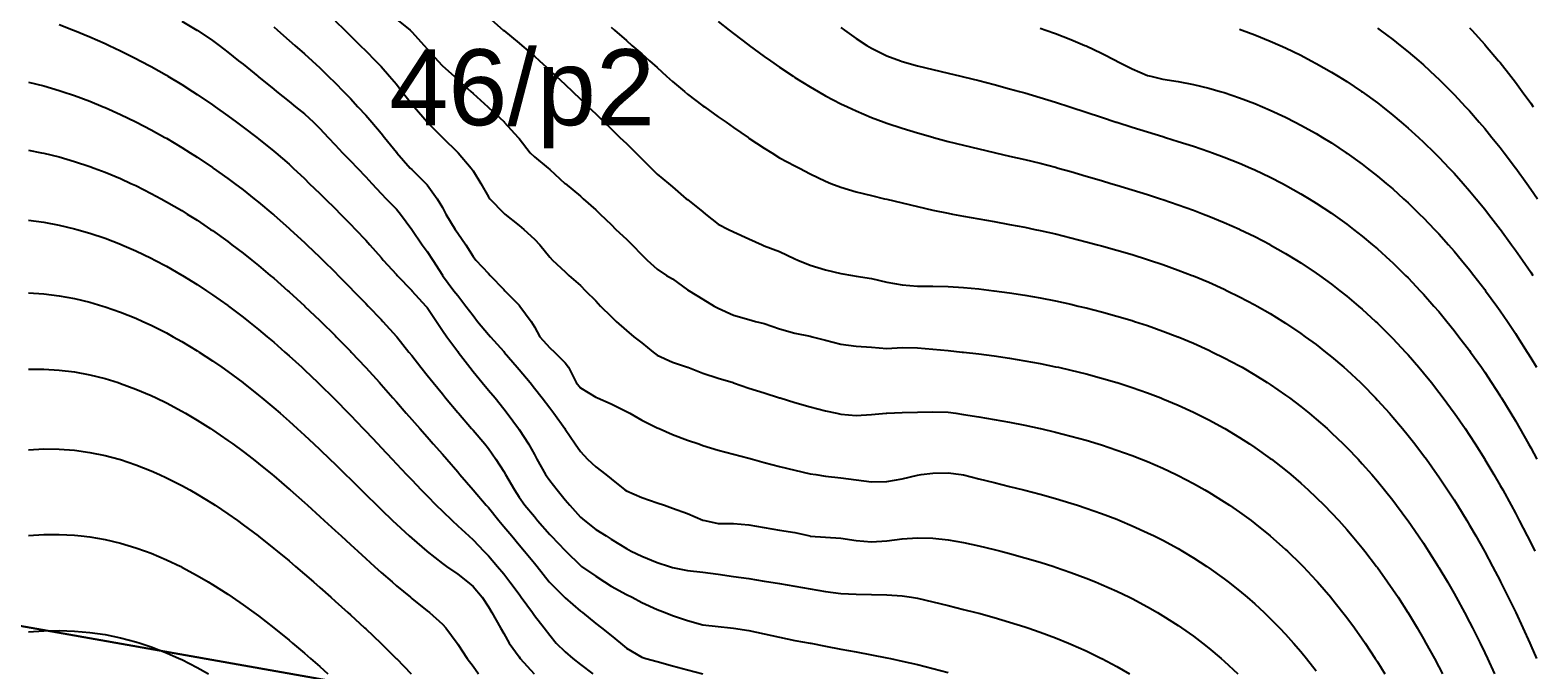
# Model space of a CAD drawing. Extents: x 771911 to 772814, y 1416488 to 1417835.
# Drawn here: x 772350.5 to 772448.4, y 1417347.5 to 1417389.2 of the extents above; entities that cross this region are included whole.
import ezdxf

# ---------------------------------------------------------------- set-up
doc = ezdxf.new("R2010")
doc.units = 0
doc.header["$MEASUREMENT"] = 0
for name, color, linetype in [('747', 1, 'CONTINUOUS'), ('747.5', 1, 'CONTINUOUS'), ('748', 1, 'CONTINUOUS'), ('748.5', 1, 'CONTINUOUS'), ('749', 1, 'CONTINUOUS'), ('749.5', 1, 'CONTINUOUS'), ('750', 1, 'CONTINUOUS'), ('750.5', 1, 'CONTINUOUS'), ('751', 1, 'CONTINUOUS'), ('751.5', 1, 'CONTINUOUS'), ('752', 1, 'CONTINUOUS'), ('752.5', 1, 'CONTINUOUS'), ('753', 1, 'CONTINUOUS'), ('753.5', 1, 'CONTINUOUS'), ('754', 1, 'CONTINUOUS'), ('754.5', 1, 'CONTINUOUS'), ('755', 1, 'CONTINUOUS'), ('755.5', 1, 'CONTINUOUS'), ('756', 1, 'CONTINUOUS'), ('756.5', 1, 'CONTINUOUS'), ('757', 1, 'CONTINUOUS'), ('Survey No. Boundary', 1, 'CONTINUOUS'), ('SyNo_Boundary', 1, 'CONTINUOUS')]:
    doc.layers.add(name, color=color, linetype=linetype)
doc.styles.get("Standard").update_dxf_attribs({"font": 'romans.shx'})

msp = doc.modelspace()

# ---------------------------------------------------------------- linework, layer by layer
at = {"layer": '747', "color": 0, "linetype": 'Continuous'}
msp.add_polyline3d([(772444.434, 1417389.367, 747), (772444.582, 1417389.206, 747), (772445.434, 1417388.271, 747), (772445.489, 1417388.206, 747), (772446.332, 1417387.206, 747), (772446.434, 1417387.085, 747), (772447.123, 1417386.206, 747), (772447.434, 1417385.806, 747), (772447.872, 1417385.206, 747), (772448.434, 1417384.433, 747), (772448.589, 1417384.206, 747)], dxfattribs=at)
at = {"layer": '747.5', "color": 0, "linetype": 'Continuous'}
msp.add_polyline3d([(772438.434, 1417389.332, 747.5), (772438.604, 1417389.206, 747.5), (772439.434, 1417388.594, 747.5), (772439.922, 1417388.206, 747.5), (772440.434, 1417387.798, 747.5), (772441.124, 1417387.206, 747.5), (772441.434, 1417386.939, 747.5), (772442.225, 1417386.206, 747.5), (772442.434, 1417386.012, 747.5), (772443.241, 1417385.206, 747.5), (772443.434, 1417385.012, 747.5), (772444.184, 1417384.206, 747.5), (772444.434, 1417383.936, 747.5), (772445.067, 1417383.206, 747.5), (772445.434, 1417382.781, 747.5), (772445.901, 1417382.206, 747.5), (772446.434, 1417381.545, 747.5), (772446.693, 1417381.206, 747.5), (772447.434, 1417380.229, 747.5), (772447.45, 1417380.206, 747.5), (772448.17, 1417379.206, 747.5), (772448.434, 1417378.837, 747.5), (772448.865, 1417378.206, 747.5)], dxfattribs=at)
at = {"layer": '748', "color": 0, "linetype": 'Continuous'}
msp.add_polyline3d([(772429.434, 1417389.268, 748), (772429.598, 1417389.206, 748), (772430.434, 1417388.898, 748), (772431.434, 1417388.492, 748), (772432.075, 1417388.206, 748), (772432.434, 1417388.048, 748), (772433.434, 1417387.566, 748), (772434.117, 1417387.206, 748), (772434.434, 1417387.04, 748), (772435.434, 1417386.469, 748), (772435.86, 1417386.206, 748), (772436.434, 1417385.851, 748), (772437.393, 1417385.206, 748), (772437.434, 1417385.179, 748), (772438.434, 1417384.454, 748), (772438.751, 1417384.206, 748), (772439.434, 1417383.669, 748), (772439.982, 1417383.206, 748), (772440.434, 1417382.821, 748), (772441.108, 1417382.206, 748), (772441.434, 1417381.906, 748), (772442.147, 1417381.206, 748), (772442.434, 1417380.922, 748), (772443.113, 1417380.206, 748), (772443.434, 1417379.864, 748), (772444.018, 1417379.206, 748), (772444.434, 1417378.732, 748), (772444.871, 1417378.206, 748), (772445.434, 1417377.521, 748), (772445.68, 1417377.206, 748), (772446.434, 1417376.231, 748), (772446.452, 1417376.206, 748), (772447.184, 1417375.206, 748), (772447.434, 1417374.86, 748), (772447.887, 1417374.206, 748), (772448.434, 1417373.406, 748), (772448.565, 1417373.206, 748)], dxfattribs=at)
at = {"layer": '748.5', "color": 0, "linetype": 'Continuous'}
msp.add_polyline3d([(772416.434, 1417389.335, 748.5), (772416.79, 1417389.206, 748.5), (772417.434, 1417388.98, 748.5), (772418.434, 1417388.596, 748.5), (772419.351, 1417388.206, 748.5), (772419.434, 1417388.173, 748.5), (772420.434, 1417387.715, 748.5), (772421.406, 1417387.206, 748.5), (772421.434, 1417387.193, 748.5), (772422.434, 1417386.673, 748.5), (772423.434, 1417386.256, 748.5), (772423.655, 1417386.206, 748.5), (772424.434, 1417386.014, 748.5), (772425.434, 1417385.85, 748.5), (772426.434, 1417385.661, 748.5), (772427.434, 1417385.42, 748.5), (772428.17, 1417385.206, 748.5), (772428.434, 1417385.129, 748.5), (772429.434, 1417384.795, 748.5), (772430.434, 1417384.415, 748.5), (772430.929, 1417384.206, 748.5), (772431.434, 1417383.992, 748.5), (772432.434, 1417383.526, 748.5), (772433.059, 1417383.206, 748.5), (772433.434, 1417383.014, 748.5), (772434.434, 1417382.454, 748.5), (772434.843, 1417382.206, 748.5), (772435.434, 1417381.845, 748.5), (772436.397, 1417381.206, 748.5), (772436.434, 1417381.182, 748.5), (772437.434, 1417380.464, 748.5), (772437.767, 1417380.206, 748.5), (772438.434, 1417379.686, 748.5), (772439.007, 1417379.206, 748.5), (772439.434, 1417378.845, 748.5), (772440.141, 1417378.206, 748.5), (772440.434, 1417377.938, 748.5), (772441.185, 1417377.206, 748.5), (772441.434, 1417376.961, 748.5), (772442.155, 1417376.206, 748.5), (772442.434, 1417375.911, 748.5), (772443.062, 1417375.206, 748.5), (772443.434, 1417374.784, 748.5), (772443.916, 1417374.206, 748.5), (772444.434, 1417373.576, 748.5), (772444.723, 1417373.206, 748.5), (772445.434, 1417372.283, 748.5), (772445.49, 1417372.206, 748.5), (772446.215, 1417371.206, 748.5), (772446.434, 1417370.899, 748.5), (772446.907, 1417370.206, 748.5), (772447.434, 1417369.418, 748.5), (772447.57, 1417369.206, 748.5), (772448.201, 1417368.206, 748.5), (772448.434, 1417367.83, 748.5), (772448.805, 1417367.206, 748.5)], dxfattribs=at)
at = {"layer": '749', "color": 0, "linetype": 'Continuous'}
msp.add_polyline3d([(772403.434, 1417389.385, 749), (772403.655, 1417389.206, 749), (772404.434, 1417388.652, 749), (772405.117, 1417388.206, 749), (772405.434, 1417388.021, 749), (772406.434, 1417387.526, 749), (772407.324, 1417387.206, 749), (772407.434, 1417387.165, 749), (772408.434, 1417386.875, 749), (772409.434, 1417386.633, 749), (772410.434, 1417386.4, 749), (772411.247, 1417386.206, 749), (772411.434, 1417386.161, 749), (772412.434, 1417385.914, 749), (772413.434, 1417385.656, 749), (772414.434, 1417385.387, 749), (772415.075, 1417385.206, 749), (772415.434, 1417385.107, 749), (772416.434, 1417384.816, 749), (772417.434, 1417384.509, 749), (772418.372, 1417384.206, 749), (772418.434, 1417384.187, 749), (772419.434, 1417383.857, 749), (772420.434, 1417383.522, 749), (772421.393, 1417383.206, 749), (772421.434, 1417383.193, 749), (772422.434, 1417382.872, 749), (772423.434, 1417382.562, 749), (772424.434, 1417382.259, 749), (772424.608, 1417382.206, 749), (772425.434, 1417381.951, 749), (772426.434, 1417381.63, 749), (772427.434, 1417381.29, 749), (772427.663, 1417381.206, 749), (772428.434, 1417380.922, 749), (772429.434, 1417380.523, 749), (772430.165, 1417380.206, 749), (772430.434, 1417380.089, 749), (772431.434, 1417379.615, 749), (772432.227, 1417379.206, 749), (772432.434, 1417379.099, 749), (772433.434, 1417378.537, 749), (772433.979, 1417378.206, 749), (772434.434, 1417377.927, 749), (772435.434, 1417377.265, 749), (772435.516, 1417377.206, 749), (772436.434, 1417376.546, 749), (772436.874, 1417376.206, 749), (772437.434, 1417375.768, 749), (772438.105, 1417375.206, 749), (772438.434, 1417374.927, 749), (772439.229, 1417374.206, 749), (772439.434, 1417374.018, 749), (772440.264, 1417373.206, 749), (772440.434, 1417373.038, 749), (772441.223, 1417372.206, 749), (772441.434, 1417371.981, 749), (772442.118, 1417371.206, 749), (772442.434, 1417370.843, 749), (772442.958, 1417370.206, 749), (772443.434, 1417369.618, 749), (772443.751, 1417369.206, 749), (772444.434, 1417368.301, 749), (772444.502, 1417368.206, 749), (772445.209, 1417367.206, 749), (772445.434, 1417366.882, 749), (772445.882, 1417366.206, 749), (772446.434, 1417365.356, 749), (772446.527, 1417365.206, 749), (772447.138, 1417364.206, 749), (772447.434, 1417363.712, 749), (772447.725, 1417363.206, 749), (772448.288, 1417362.206, 749), (772448.434, 1417361.944, 749), (772448.828, 1417361.206, 749)], dxfattribs=at)
at = {"layer": '749.5', "color": 0, "linetype": 'Continuous'}
msp.add_polyline3d([(772395.434, 1417389.766, 749.5), (772396.144, 1417389.206, 749.5), (772396.434, 1417388.981, 749.5), (772397.434, 1417388.222, 749.5), (772397.454, 1417388.206, 749.5), (772398.434, 1417387.49, 749.5), (772398.834, 1417387.206, 749.5), (772399.434, 1417386.79, 749.5), (772400.311, 1417386.206, 749.5), (772400.434, 1417386.127, 749.5), (772401.434, 1417385.505, 749.5), (772401.948, 1417385.206, 749.5), (772402.434, 1417384.931, 749.5), (772403.434, 1417384.408, 749.5), (772403.857, 1417384.206, 749.5), (772404.434, 1417383.936, 749.5), (772405.434, 1417383.515, 749.5), (772406.262, 1417383.206, 749.5), (772406.434, 1417383.142, 749.5), (772407.434, 1417382.803, 749.5), (772408.434, 1417382.497, 749.5), (772409.434, 1417382.217, 749.5), (772409.472, 1417382.206, 749.5), (772410.434, 1417381.951, 749.5), (772411.434, 1417381.7, 749.5), (772412.434, 1417381.458, 749.5), (772413.434, 1417381.224, 749.5), (772413.508, 1417381.206, 749.5), (772414.434, 1417380.992, 749.5), (772415.434, 1417380.761, 749.5), (772416.434, 1417380.524, 749.5), (772417.434, 1417380.258, 749.5), (772417.611, 1417380.206, 749.5), (772418.434, 1417379.973, 749.5), (772419.434, 1417379.681, 749.5), (772420.434, 1417379.388, 749.5), (772421.047, 1417379.206, 749.5), (772421.434, 1417379.092, 749.5), (772422.434, 1417378.789, 749.5), (772423.434, 1417378.479, 749.5), (772424.28, 1417378.206, 749.5), (772424.434, 1417378.157, 749.5), (772425.434, 1417377.817, 749.5), (772426.434, 1417377.458, 749.5), (772427.092, 1417377.206, 749.5), (772427.434, 1417377.074, 749.5), (772428.434, 1417376.661, 749.5), (772429.434, 1417376.215, 749.5), (772429.452, 1417376.206, 749.5), (772430.434, 1417375.733, 749.5), (772431.434, 1417375.21, 749.5), (772431.439, 1417375.206, 749.5), (772432.434, 1417374.642, 749.5), (772433.144, 1417374.206, 749.5), (772433.434, 1417374.027, 749.5), (772434.434, 1417373.359, 749.5), (772434.647, 1417373.206, 749.5), (772435.434, 1417372.635, 749.5), (772435.985, 1417372.206, 749.5), (772436.434, 1417371.852, 749.5), (772437.197, 1417371.206, 749.5), (772437.434, 1417371.004, 749.5), (772438.304, 1417370.206, 749.5), (772438.434, 1417370.086, 749.5), (772439.32, 1417369.206, 749.5), (772439.434, 1417369.092, 749.5), (772440.26, 1417368.206, 749.5), (772440.434, 1417368.016, 749.5), (772441.134, 1417367.206, 749.5), (772441.434, 1417366.852, 749.5), (772441.953, 1417366.206, 749.5), (772442.434, 1417365.596, 749.5), (772442.726, 1417365.206, 749.5), (772443.434, 1417364.24, 749.5), (772443.457, 1417364.206, 749.5), (772444.145, 1417363.206, 749.5), (772444.434, 1417362.777, 749.5), (772444.801, 1417362.206, 749.5), (772445.43, 1417361.206, 749.5), (772445.434, 1417361.201, 749.5), (772446.025, 1417360.206, 749.5), (772446.434, 1417359.505, 749.5), (772446.601, 1417359.206, 749.5), (772447.152, 1417358.206, 749.5), (772447.434, 1417357.686, 749.5), (772447.685, 1417357.206, 749.5), (772448.2, 1417356.206, 749.5), (772448.434, 1417355.746, 749.5), (772448.7, 1417355.206, 749.5)], dxfattribs=at)
at = {"layer": '750', "color": 0, "linetype": 'Continuous'}
msp.add_polyline3d([(772388.434, 1417389.409, 750), (772388.664, 1417389.206, 750), (772389.434, 1417388.526, 750), (772389.801, 1417388.206, 750), (772390.434, 1417387.654, 750), (772390.948, 1417387.206, 750), (772391.434, 1417386.766, 750), (772392.06, 1417386.206, 750), (772392.434, 1417385.857, 750), (772393.218, 1417385.206, 750), (772393.434, 1417385.037, 750), (772394.434, 1417384.271, 750), (772394.522, 1417384.206, 750), (772395.434, 1417383.554, 750), (772395.942, 1417383.206, 750), (772396.434, 1417382.865, 750), (772397.381, 1417382.206, 750), (772397.434, 1417382.169, 750), (772398.434, 1417381.507, 750), (772398.915, 1417381.206, 750), (772399.434, 1417380.866, 750), (772400.434, 1417380.35, 750), (772400.719, 1417380.206, 750), (772401.434, 1417379.831, 750), (772402.434, 1417379.343, 750), (772402.784, 1417379.206, 750), (772403.434, 1417378.953, 750), (772404.434, 1417378.658, 750), (772405.434, 1417378.409, 750), (772406.284, 1417378.206, 750), (772406.434, 1417378.171, 750), (772407.434, 1417377.934, 750), (772408.434, 1417377.702, 750), (772409.434, 1417377.471, 750), (772410.434, 1417377.259, 750), (772410.708, 1417377.206, 750), (772411.434, 1417377.068, 750), (772412.434, 1417376.89, 750), (772413.434, 1417376.713, 750), (772414.434, 1417376.529, 750), (772415.434, 1417376.341, 750), (772416.088, 1417376.206, 750), (772416.434, 1417376.136, 750), (772417.434, 1417375.906, 750), (772418.434, 1417375.658, 750), (772419.434, 1417375.401, 750), (772420.161, 1417375.206, 750), (772420.434, 1417375.134, 750), (772421.434, 1417374.854, 750), (772422.434, 1417374.559, 750), (772423.434, 1417374.246, 750), (772423.553, 1417374.206, 750), (772424.434, 1417373.912, 750), (772425.434, 1417373.554, 750), (772426.336, 1417373.206, 750), (772426.434, 1417373.169, 750), (772427.434, 1417372.753, 750), (772428.434, 1417372.303, 750), (772428.634, 1417372.206, 750), (772429.434, 1417371.815, 750), (772430.434, 1417371.288, 750), (772430.577, 1417371.206, 750), (772431.434, 1417370.714, 750), (772432.252, 1417370.206, 750), (772432.434, 1417370.092, 750), (772433.434, 1417369.418, 750), (772433.726, 1417369.206, 750), (772434.434, 1417368.687, 750), (772435.046, 1417368.206, 750), (772435.434, 1417367.898, 750), (772436.249, 1417367.206, 750), (772436.434, 1417367.047, 750), (772437.332, 1417366.206, 750), (772437.434, 1417366.108, 750), (772438.308, 1417365.206, 750), (772438.434, 1417365.074, 750), (772439.217, 1417364.206, 750), (772439.434, 1417363.962, 750), (772440.068, 1417363.206, 750), (772440.434, 1417362.761, 750), (772440.867, 1417362.206, 750), (772441.434, 1417361.464, 750), (772441.621, 1417361.206, 750), (772442.334, 1417360.206, 750), (772442.434, 1417360.064, 750), (772443.006, 1417359.206, 750), (772443.434, 1417358.55, 750), (772443.648, 1417358.206, 750), (772444.261, 1417357.206, 750), (772444.434, 1417356.918, 750), (772444.845, 1417356.206, 750), (772445.409, 1417355.206, 750), (772445.434, 1417355.162, 750), (772445.945, 1417354.206, 750), (772446.434, 1417353.273, 750), (772446.467, 1417353.206, 750), (772446.965, 1417352.206, 750), (772447.434, 1417351.243, 750), (772447.451, 1417351.206, 750), (772447.915, 1417350.206, 750), (772448.367, 1417349.206, 750), (772448.434, 1417349.056, 750), (772448.801, 1417348.206, 750)], dxfattribs=at)
at = {"layer": '750.5', "color": 0, "linetype": 'Continuous'}
msp.add_polyline3d([(772380.434, 1417390.045, 750.5), (772381.4, 1417389.206, 750.5), (772381.434, 1417389.18, 750.5), (772382.434, 1417388.353, 750.5), (772382.609, 1417388.206, 750.5), (772383.434, 1417387.502, 750.5), (772383.774, 1417387.206, 750.5), (772384.434, 1417386.606, 750.5), (772384.86, 1417386.206, 750.5), (772385.434, 1417385.667, 750.5), (772385.915, 1417385.206, 750.5), (772386.434, 1417384.697, 750.5), (772386.938, 1417384.206, 750.5), (772387.434, 1417383.739, 750.5), (772387.979, 1417383.206, 750.5), (772388.434, 1417382.776, 750.5), (772389.017, 1417382.206, 750.5), (772389.434, 1417381.802, 750.5), (772390.06, 1417381.206, 750.5), (772390.434, 1417380.819, 750.5), (772391.054, 1417380.206, 750.5), (772391.434, 1417379.811, 750.5), (772392.174, 1417379.206, 750.5), (772392.434, 1417378.982, 750.5), (772393.347, 1417378.206, 750.5), (772393.434, 1417378.148, 750.5), (772394.434, 1417377.355, 750.5), (772394.594, 1417377.206, 750.5), (772395.434, 1417376.555, 750.5), (772396.096, 1417376.206, 750.5), (772396.434, 1417376.042, 750.5), (772397.434, 1417375.597, 750.5), (772398.292, 1417375.206, 750.5), (772398.434, 1417375.143, 750.5), (772399.434, 1417374.753, 750.5), (772400.434, 1417374.295, 750.5), (772400.624, 1417374.206, 750.5), (772401.434, 1417373.863, 750.5), (772402.434, 1417373.571, 750.5), (772403.434, 1417373.334, 750.5), (772404.184, 1417373.206, 750.5), (772404.434, 1417373.163, 750.5), (772405.434, 1417372.995, 750.5), (772406.434, 1417372.762, 750.5), (772407.434, 1417372.598, 750.5), (772408.434, 1417372.497, 750.5), (772409.434, 1417372.498, 750.5), (772410.434, 1417372.487, 750.5), (772411.434, 1417372.419, 750.5), (772412.434, 1417372.322, 750.5), (772413.416, 1417372.206, 750.5), (772413.434, 1417372.204, 750.5), (772414.434, 1417372.066, 750.5), (772415.434, 1417371.908, 750.5), (772416.434, 1417371.73, 750.5), (772417.434, 1417371.534, 750.5), (772418.434, 1417371.318, 750.5), (772418.91, 1417371.206, 750.5), (772419.434, 1417371.084, 750.5), (772420.434, 1417370.829, 750.5), (772421.434, 1417370.553, 750.5), (772422.434, 1417370.253, 750.5), (772422.579, 1417370.206, 750.5), (772423.434, 1417369.929, 750.5), (772424.434, 1417369.576, 750.5), (772425.401, 1417369.206, 750.5), (772425.434, 1417369.194, 750.5), (772426.434, 1417368.778, 750.5), (772427.434, 1417368.326, 750.5), (772427.679, 1417368.206, 750.5), (772428.434, 1417367.834, 750.5), (772429.434, 1417367.3, 750.5), (772429.596, 1417367.206, 750.5), (772430.434, 1417366.717, 750.5), (772431.244, 1417366.206, 750.5), (772431.434, 1417366.085, 750.5), (772432.434, 1417365.397, 750.5), (772432.691, 1417365.206, 750.5), (772433.434, 1417364.648, 750.5), (772433.98, 1417364.206, 750.5), (772434.434, 1417363.832, 750.5), (772435.141, 1417363.206, 750.5), (772435.434, 1417362.942, 750.5), (772436.196, 1417362.206, 750.5), (772436.434, 1417361.972, 750.5), (772437.164, 1417361.206, 750.5), (772437.434, 1417360.918, 750.5), (772438.061, 1417360.206, 750.5), (772438.434, 1417359.774, 750.5), (772438.897, 1417359.206, 750.5), (772439.434, 1417358.534, 750.5), (772439.682, 1417358.206, 750.5), (772440.422, 1417357.206, 750.5), (772440.434, 1417357.19, 750.5), (772441.113, 1417356.206, 750.5), (772441.434, 1417355.731, 750.5), (772441.772, 1417355.206, 750.5), (772442.401, 1417354.206, 750.5), (772442.434, 1417354.153, 750.5), (772442.993, 1417353.206, 750.5), (772443.434, 1417352.44, 750.5), (772443.563, 1417352.206, 750.5), (772444.105, 1417351.206, 750.5), (772444.434, 1417350.585, 750.5), (772444.627, 1417350.206, 750.5), (772445.125, 1417349.206, 750.5), (772445.434, 1417348.571, 750.5), (772445.605, 1417348.206, 750.5), (772446.064, 1417347.206, 750.5)], dxfattribs=at)
at = {"layer": '751', "color": 0, "linetype": 'Continuous'}
msp.add_polyline3d([(772374.434, 1417389.914, 751), (772375.324, 1417389.206, 751), (772375.434, 1417389.098, 751), (772376.246, 1417388.206, 751), (772376.434, 1417387.983, 751), (772377.141, 1417387.206, 751), (772377.434, 1417386.884, 751), (772378.199, 1417386.206, 751), (772378.434, 1417385.971, 751), (772379.287, 1417385.206, 751), (772379.434, 1417385.081, 751), (772380.388, 1417384.206, 751), (772380.434, 1417384.166, 751), (772381.434, 1417383.242, 751), (772381.472, 1417383.206, 751), (772382.383, 1417382.206, 751), (772382.434, 1417382.137, 751), (772383.162, 1417381.206, 751), (772383.434, 1417380.934, 751), (772384.328, 1417380.206, 751), (772384.434, 1417380.109, 751), (772385.428, 1417379.206, 751), (772385.434, 1417379.201, 751), (772386.434, 1417378.376, 751), (772386.625, 1417378.206, 751), (772387.434, 1417377.49, 751), (772387.725, 1417377.206, 751), (772388.434, 1417376.53, 751), (772388.754, 1417376.206, 751), (772389.434, 1417375.558, 751), (772389.805, 1417375.206, 751), (772390.434, 1417374.541, 751), (772390.789, 1417374.206, 751), (772391.434, 1417373.617, 751), (772392.063, 1417373.206, 751), (772392.434, 1417372.983, 751), (772393.434, 1417372.263, 751), (772393.525, 1417372.206, 751), (772394.434, 1417371.651, 751), (772395.157, 1417371.206, 751), (772395.434, 1417371.064, 751), (772396.434, 1417370.599, 751), (772397.434, 1417370.318, 751), (772397.868, 1417370.206, 751), (772398.434, 1417370.056, 751), (772399.434, 1417369.708, 751), (772400.434, 1417369.44, 751), (772401.434, 1417369.235, 751), (772401.545, 1417369.206, 751), (772402.434, 1417368.971, 751), (772403.434, 1417368.712, 751), (772404.434, 1417368.594, 751), (772405.434, 1417368.518, 751), (772406.434, 1417368.434, 751), (772407.434, 1417368.489, 751), (772408.434, 1417368.47, 751), (772409.434, 1417368.39, 751), (772410.434, 1417368.3, 751), (772411.349, 1417368.206, 751), (772411.434, 1417368.198, 751), (772412.434, 1417368.083, 751), (772413.434, 1417367.951, 751), (772414.434, 1417367.803, 751), (772415.434, 1417367.637, 751), (772416.434, 1417367.452, 751), (772417.434, 1417367.248, 751), (772417.62, 1417367.206, 751), (772418.434, 1417367.024, 751), (772419.434, 1417366.779, 751), (772420.434, 1417366.509, 751), (772421.434, 1417366.214, 751), (772421.459, 1417366.206, 751), (772422.434, 1417365.892, 751), (772423.434, 1417365.539, 751), (772424.301, 1417365.206, 751), (772424.434, 1417365.155, 751), (772425.434, 1417364.734, 751), (772426.434, 1417364.275, 751), (772426.573, 1417364.206, 751), (772427.434, 1417363.774, 751), (772428.434, 1417363.228, 751), (772428.47, 1417363.206, 751), (772429.434, 1417362.63, 751), (772430.088, 1417362.206, 751), (772430.434, 1417361.979, 751), (772431.434, 1417361.268, 751), (772431.515, 1417361.206, 751), (772432.434, 1417360.492, 751), (772432.776, 1417360.206, 751), (772433.434, 1417359.646, 751), (772433.916, 1417359.206, 751), (772434.434, 1417358.723, 751), (772434.954, 1417358.206, 751), (772435.434, 1417357.718, 751), (772435.907, 1417357.206, 751), (772436.434, 1417356.624, 751), (772436.79, 1417356.206, 751), (772437.434, 1417355.432, 751), (772437.612, 1417355.206, 751), (772438.38, 1417354.206, 751), (772438.434, 1417354.135, 751), (772439.096, 1417353.206, 751), (772439.434, 1417352.72, 751), (772439.774, 1417352.206, 751), (772440.418, 1417351.206, 751), (772440.434, 1417351.182, 751), (772441.021, 1417350.206, 751), (772441.434, 1417349.5, 751), (772441.598, 1417349.206, 751), (772442.145, 1417348.206, 751), (772442.434, 1417347.664, 751), (772442.668, 1417347.206, 751)], dxfattribs=at)
at = {"layer": '751.5', "color": 0, "linetype": 'Continuous'}
msp.add_polyline3d([(772370.434, 1417389.808, 751.5), (772371.062, 1417389.206, 751.5), (772371.434, 1417388.842, 751.5), (772372.078, 1417388.206, 751.5), (772372.434, 1417387.849, 751.5), (772373.079, 1417387.206, 751.5), (772373.434, 1417386.838, 751.5), (772373.994, 1417386.206, 751.5), (772374.434, 1417385.674, 751.5), (772374.797, 1417385.206, 751.5), (772375.434, 1417384.407, 751.5), (772375.589, 1417384.206, 751.5), (772376.434, 1417383.22, 751.5), (772376.447, 1417383.206, 751.5), (772377.434, 1417382.209, 751.5), (772377.436, 1417382.206, 751.5), (772378.434, 1417381.227, 751.5), (772378.454, 1417381.206, 751.5), (772379.314, 1417380.206, 751.5), (772379.434, 1417380.021, 751.5), (772379.945, 1417379.206, 751.5), (772380.434, 1417378.337, 751.5), (772380.526, 1417378.206, 751.5), (772381.434, 1417377.269, 751.5), (772381.506, 1417377.206, 751.5), (772382.434, 1417376.467, 751.5), (772382.749, 1417376.206, 751.5), (772383.434, 1417375.558, 751.5), (772383.794, 1417375.206, 751.5), (772384.434, 1417374.404, 751.5), (772384.615, 1417374.206, 751.5), (772385.434, 1417373.429, 751.5), (772385.683, 1417373.206, 751.5), (772386.434, 1417372.543, 751.5), (772386.773, 1417372.206, 751.5), (772387.434, 1417371.534, 751.5), (772387.75, 1417371.206, 751.5), (772388.434, 1417370.526, 751.5), (772388.78, 1417370.206, 751.5), (772389.434, 1417369.616, 751.5), (772389.933, 1417369.206, 751.5), (772390.434, 1417368.8, 751.5), (772391.179, 1417368.206, 751.5), (772391.434, 1417367.994, 751.5), (772392.434, 1417367.546, 751.5), (772393.434, 1417367.213, 751.5), (772393.452, 1417367.206, 751.5), (772394.434, 1417366.815, 751.5), (772395.434, 1417366.504, 751.5), (772396.405, 1417366.206, 751.5), (772396.434, 1417366.198, 751.5), (772397.434, 1417365.852, 751.5), (772398.434, 1417365.533, 751.5), (772399.434, 1417365.214, 751.5), (772399.458, 1417365.206, 751.5), (772400.434, 1417364.918, 751.5), (772401.434, 1417364.622, 751.5), (772402.434, 1417364.358, 751.5), (772403.162, 1417364.206, 751.5), (772403.434, 1417364.154, 751.5), (772404.434, 1417364.059, 751.5), (772405.434, 1417364.123, 751.5), (772406.394, 1417364.206, 751.5), (772406.434, 1417364.21, 751.5), (772407.434, 1417364.253, 751.5), (772408.434, 1417364.277, 751.5), (772409.434, 1417364.292, 751.5), (772410.434, 1417364.271, 751.5), (772410.934, 1417364.206, 751.5), (772411.434, 1417364.138, 751.5), (772412.434, 1417363.974, 751.5), (772413.434, 1417363.806, 751.5), (772414.434, 1417363.624, 751.5), (772415.434, 1417363.427, 751.5), (772416.434, 1417363.212, 751.5), (772416.456, 1417363.206, 751.5), (772417.434, 1417362.977, 751.5), (772418.434, 1417362.722, 751.5), (772419.434, 1417362.444, 751.5), (772420.219, 1417362.206, 751.5), (772420.434, 1417362.141, 751.5), (772421.434, 1417361.809, 751.5), (772422.434, 1417361.447, 751.5), (772423.045, 1417361.206, 751.5), (772423.434, 1417361.051, 751.5), (772424.434, 1417360.618, 751.5), (772425.305, 1417360.206, 751.5), (772425.434, 1417360.145, 751.5), (772426.434, 1417359.626, 751.5), (772427.177, 1417359.206, 751.5), (772427.434, 1417359.059, 751.5), (772428.434, 1417358.439, 751.5), (772428.781, 1417358.206, 751.5), (772429.434, 1417357.761, 751.5), (772430.187, 1417357.206, 751.5), (772430.434, 1417357.021, 751.5), (772431.434, 1417356.212, 751.5), (772431.439, 1417356.206, 751.5), (772432.434, 1417355.326, 751.5), (772432.56, 1417355.206, 751.5), (772433.434, 1417354.359, 751.5), (772433.581, 1417354.206, 751.5), (772434.434, 1417353.301, 751.5), (772434.518, 1417353.206, 751.5), (772435.383, 1417352.206, 751.5), (772435.434, 1417352.146, 751.5), (772436.182, 1417351.206, 751.5), (772436.434, 1417350.881, 751.5), (772436.929, 1417350.206, 751.5), (772437.434, 1417349.497, 751.5), (772437.631, 1417349.206, 751.5), (772438.289, 1417348.206, 751.5), (772438.434, 1417347.981, 751.5), (772438.907, 1417347.206, 751.5)], dxfattribs=at)
at = {"layer": '752', "color": 0, "linetype": 'Continuous'}
msp.add_polyline3d([(772366.434, 1417389.433, 752), (772366.684, 1417389.206, 752), (772367.434, 1417388.538, 752), (772367.811, 1417388.206, 752), (772368.434, 1417387.659, 752), (772368.931, 1417387.206, 752), (772369.434, 1417386.749, 752), (772369.989, 1417386.206, 752), (772370.434, 1417385.771, 752), (772370.984, 1417385.206, 752), (772371.434, 1417384.74, 752), (772371.927, 1417384.206, 752), (772372.434, 1417383.653, 752), (772372.823, 1417383.206, 752), (772373.434, 1417382.495, 752), (772373.668, 1417382.206, 752), (772374.434, 1417381.235, 752), (772374.456, 1417381.206, 752), (772375.34, 1417380.206, 752), (772375.434, 1417380.107, 752), (772376.344, 1417379.206, 752), (772376.434, 1417379.103, 752), (772377.084, 1417378.206, 752), (772377.434, 1417377.63, 752), (772377.663, 1417377.206, 752), (772378.272, 1417376.206, 752), (772378.434, 1417375.958, 752), (772378.961, 1417375.206, 752), (772379.434, 1417374.442, 752), (772379.625, 1417374.206, 752), (772380.434, 1417373.318, 752), (772380.556, 1417373.206, 752), (772381.434, 1417372.28, 752), (772381.503, 1417372.206, 752), (772382.434, 1417371.255, 752), (772382.48, 1417371.206, 752), (772383.229, 1417370.206, 752), (772383.434, 1417369.843, 752), (772383.793, 1417369.206, 752), (772384.434, 1417368.476, 752), (772384.753, 1417368.206, 752), (772385.434, 1417367.505, 752), (772385.653, 1417367.206, 752), (772386.155, 1417366.206, 752), (772386.434, 1417365.874, 752), (772387.434, 1417365.253, 752), (772387.559, 1417365.206, 752), (772388.434, 1417364.828, 752), (772389.434, 1417364.329, 752), (772389.661, 1417364.206, 752), (772390.434, 1417363.754, 752), (772391.434, 1417363.269, 752), (772391.575, 1417363.206, 752), (772392.434, 1417362.828, 752), (772393.434, 1417362.448, 752), (772394.16, 1417362.206, 752), (772394.434, 1417362.116, 752), (772395.434, 1417361.811, 752), (772396.434, 1417361.543, 752), (772397.434, 1417361.272, 752), (772397.671, 1417361.206, 752), (772398.434, 1417360.999, 752), (772399.434, 1417360.743, 752), (772400.434, 1417360.5, 752), (772401.434, 1417360.266, 752), (772401.804, 1417360.206, 752), (772402.434, 1417360.104, 752), (772403.434, 1417360, 752), (772404.434, 1417359.859, 752), (772405.434, 1417359.728, 752), (772406.434, 1417359.753, 752), (772407.434, 1417359.936, 752), (772408.434, 1417360.173, 752), (772408.675, 1417360.206, 752), (772409.434, 1417360.3, 752), (772410.434, 1417360.315, 752), (772411.278, 1417360.206, 752), (772411.434, 1417360.185, 752), (772412.434, 1417359.941, 752), (772413.434, 1417359.687, 752), (772414.434, 1417359.438, 752), (772415.351, 1417359.206, 752), (772415.434, 1417359.185, 752), (772416.434, 1417358.921, 752), (772417.434, 1417358.641, 752), (772418.434, 1417358.343, 752), (772418.859, 1417358.206, 752), (772419.434, 1417358.02, 752), (772420.434, 1417357.669, 752), (772421.434, 1417357.289, 752), (772421.634, 1417357.206, 752), (772422.434, 1417356.872, 752), (772423.434, 1417356.418, 752), (772423.862, 1417356.206, 752), (772424.434, 1417355.919, 752), (772425.434, 1417355.375, 752), (772425.72, 1417355.206, 752), (772426.434, 1417354.778, 752), (772427.312, 1417354.206, 752), (772427.434, 1417354.126, 752), (772428.434, 1417353.41, 752), (772428.698, 1417353.206, 752), (772429.434, 1417352.625, 752), (772429.927, 1417352.206, 752), (772430.434, 1417351.766, 752), (772431.034, 1417351.206, 752), (772431.434, 1417350.824, 752), (772432.039, 1417350.206, 752), (772432.434, 1417349.791, 752), (772432.957, 1417349.206, 752), (772433.434, 1417348.657, 752), (772433.803, 1417348.206, 752), (772434.434, 1417347.411, 752)], dxfattribs=at)
at = {"layer": '752.5', "color": 0, "linetype": 'Continuous'}
msp.add_polyline3d([(772360.434, 1417389.798, 752.5), (772361.423, 1417389.206, 752.5), (772361.434, 1417389.2, 752.5), (772362.434, 1417388.535, 752.5), (772362.862, 1417388.206, 752.5), (772363.434, 1417387.779, 752.5), (772364.142, 1417387.206, 752.5), (772364.434, 1417386.979, 752.5), (772365.386, 1417386.206, 752.5), (772365.434, 1417386.169, 752.5), (772366.434, 1417385.358, 752.5), (772366.615, 1417385.206, 752.5), (772367.434, 1417384.549, 752.5), (772367.846, 1417384.206, 752.5), (772368.434, 1417383.744, 752.5), (772369.027, 1417383.206, 752.5), (772369.434, 1417382.799, 752.5), (772369.99, 1417382.206, 752.5), (772370.434, 1417381.723, 752.5), (772370.919, 1417381.206, 752.5), (772371.434, 1417380.679, 752.5), (772371.887, 1417380.206, 752.5), (772372.434, 1417379.641, 752.5), (772372.822, 1417379.206, 752.5), (772373.434, 1417378.55, 752.5), (772373.757, 1417378.206, 752.5), (772374.434, 1417377.519, 752.5), (772374.706, 1417377.206, 752.5), (772375.434, 1417376.207, 752.5), (772375.434, 1417376.206, 752.5), (772376.117, 1417375.206, 752.5), (772376.434, 1417374.772, 752.5), (772376.811, 1417374.206, 752.5), (772377.434, 1417373.222, 752.5), (772377.443, 1417373.206, 752.5), (772378.185, 1417372.206, 752.5), (772378.434, 1417371.897, 752.5), (772378.97, 1417371.206, 752.5), (772379.434, 1417370.583, 752.5), (772379.725, 1417370.206, 752.5), (772380.434, 1417369.347, 752.5), (772380.569, 1417369.206, 752.5), (772381.434, 1417368.231, 752.5), (772381.454, 1417368.206, 752.5), (772382.303, 1417367.206, 752.5), (772382.434, 1417367.054, 752.5), (772383.153, 1417366.206, 752.5), (772383.434, 1417365.853, 752.5), (772383.948, 1417365.206, 752.5), (772384.434, 1417364.557, 752.5), (772384.71, 1417364.206, 752.5), (772385.415, 1417363.206, 752.5), (772385.434, 1417363.177, 752.5), (772386.1, 1417362.206, 752.5), (772386.434, 1417361.722, 752.5), (772386.906, 1417361.206, 752.5), (772387.434, 1417360.712, 752.5), (772388.099, 1417360.206, 752.5), (772388.434, 1417359.932, 752.5), (772389.346, 1417359.206, 752.5), (772389.434, 1417359.147, 752.5), (772390.434, 1417358.722, 752.5), (772391.434, 1417358.364, 752.5), (772391.92, 1417358.206, 752.5), (772392.434, 1417358.023, 752.5), (772393.434, 1417357.662, 752.5), (772394.434, 1417357.237, 752.5), (772394.544, 1417357.206, 752.5), (772395.434, 1417357.018, 752.5), (772396.434, 1417357.009, 752.5), (772397.434, 1417356.919, 752.5), (772398.434, 1417356.757, 752.5), (772399.434, 1417356.577, 752.5), (772400.434, 1417356.422, 752.5), (772401.398, 1417356.206, 752.5), (772401.434, 1417356.2, 752.5), (772402.434, 1417356.115, 752.5), (772403.434, 1417356.052, 752.5), (772404.434, 1417355.909, 752.5), (772405.434, 1417355.831, 752.5), (772406.434, 1417355.88, 752.5), (772407.434, 1417356.009, 752.5), (772408.434, 1417356.088, 752.5), (772409.434, 1417356.049, 752.5), (772410.434, 1417355.95, 752.5), (772411.434, 1417355.779, 752.5), (772412.434, 1417355.559, 752.5), (772413.434, 1417355.317, 752.5), (772413.86, 1417355.206, 752.5), (772414.434, 1417355.058, 752.5), (772415.434, 1417354.783, 752.5), (772416.434, 1417354.487, 752.5), (772417.319, 1417354.206, 752.5), (772417.434, 1417354.17, 752.5), (772418.434, 1417353.825, 752.5), (772419.434, 1417353.452, 752.5), (772420.041, 1417353.206, 752.5), (772420.434, 1417353.045, 752.5), (772421.434, 1417352.6, 752.5), (772422.248, 1417352.206, 752.5), (772422.434, 1417352.114, 752.5), (772423.434, 1417351.581, 752.5), (772424.082, 1417351.206, 752.5), (772424.434, 1417350.998, 752.5), (772425.434, 1417350.359, 752.5), (772425.655, 1417350.206, 752.5), (772426.434, 1417349.655, 752.5), (772427.024, 1417349.206, 752.5), (772427.434, 1417348.885, 752.5), (772428.24, 1417348.206, 752.5), (772428.434, 1417348.038, 752.5), (772429.331, 1417347.206, 752.5)], dxfattribs=at)
at = {"layer": '753', "color": 0, "linetype": 'Continuous'}
msp.add_polyline3d([(772352.434, 1417389.565, 753), (772353.376, 1417389.206, 753), (772353.434, 1417389.185, 753), (772354.434, 1417388.774, 753), (772355.434, 1417388.332, 753), (772355.699, 1417388.206, 753), (772356.434, 1417387.861, 753), (772357.434, 1417387.36, 753), (772357.721, 1417387.206, 753), (772358.434, 1417386.827, 753), (772359.434, 1417386.259, 753), (772359.521, 1417386.206, 753), (772360.434, 1417385.655, 753), (772361.131, 1417385.206, 753), (772361.434, 1417385.012, 753), (772362.434, 1417384.333, 753), (772362.611, 1417384.206, 753), (772363.434, 1417383.623, 753), (772363.997, 1417383.206, 753), (772364.434, 1417382.884, 753), (772365.322, 1417382.206, 753), (772365.434, 1417382.12, 753), (772366.434, 1417381.319, 753), (772366.568, 1417381.206, 753), (772367.434, 1417380.454, 753), (772367.695, 1417380.206, 753), (772368.434, 1417379.518, 753), (772368.751, 1417379.206, 753), (772369.434, 1417378.549, 753), (772369.779, 1417378.206, 753), (772370.434, 1417377.561, 753), (772370.784, 1417377.206, 753), (772371.434, 1417376.548, 753), (772371.764, 1417376.206, 753), (772372.434, 1417375.5, 753), (772372.697, 1417375.206, 753), (772373.434, 1417374.383, 753), (772373.581, 1417374.206, 753), (772374.434, 1417373.255, 753), (772374.475, 1417373.206, 753), (772375.434, 1417372.217, 753), (772375.442, 1417372.206, 753), (772376.357, 1417371.206, 753), (772376.434, 1417371.109, 753), (772377.042, 1417370.206, 753), (772377.434, 1417369.602, 753), (772377.714, 1417369.206, 753), (772378.434, 1417368.231, 753), (772378.452, 1417368.206, 753), (772379.218, 1417367.206, 753), (772379.434, 1417366.937, 753), (772380.03, 1417366.206, 753), (772380.434, 1417365.72, 753), (772380.866, 1417365.206, 753), (772381.434, 1417364.504, 753), (772381.661, 1417364.206, 753), (772382.388, 1417363.206, 753), (772382.434, 1417363.14, 753), (772383.043, 1417362.206, 753), (772383.434, 1417361.514, 753), (772383.604, 1417361.206, 753), (772384.166, 1417360.206, 753), (772384.434, 1417359.816, 753), (772384.916, 1417359.206, 753), (772385.434, 1417358.56, 753), (772385.742, 1417358.206, 753), (772386.434, 1417357.435, 753), (772386.696, 1417357.206, 753), (772387.434, 1417356.63, 753), (772388.115, 1417356.206, 753), (772388.434, 1417356.003, 753), (772389.434, 1417355.387, 753), (772389.755, 1417355.206, 753), (772390.434, 1417354.886, 753), (772391.434, 1417354.479, 753), (772392.251, 1417354.206, 753), (772392.434, 1417354.143, 753), (772393.434, 1417353.941, 753), (772394.434, 1417353.836, 753), (772395.434, 1417353.705, 753), (772396.434, 1417353.567, 753), (772397.434, 1417353.417, 753), (772398.434, 1417353.254, 753), (772398.73, 1417353.206, 753), (772399.434, 1417353.091, 753), (772400.434, 1417352.927, 753), (772401.434, 1417352.754, 753), (772402.434, 1417352.578, 753), (772403.434, 1417352.452, 753), (772404.434, 1417352.4, 753), (772405.434, 1417352.387, 753), (772406.434, 1417352.366, 753), (772407.434, 1417352.304, 753), (772408.041, 1417352.206, 753), (772408.434, 1417352.138, 753), (772409.434, 1417351.9, 753), (772410.434, 1417351.656, 753), (772411.434, 1417351.412, 753), (772412.234, 1417351.206, 753), (772412.434, 1417351.155, 753), (772413.434, 1417350.881, 753), (772414.434, 1417350.587, 753), (772415.434, 1417350.27, 753), (772415.62, 1417350.206, 753), (772416.434, 1417349.925, 753), (772417.434, 1417349.552, 753), (772418.286, 1417349.206, 753), (772418.434, 1417349.145, 753), (772419.434, 1417348.7, 753), (772420.434, 1417348.216, 753), (772420.451, 1417348.206, 753), (772421.434, 1417347.682, 753), (772422.254, 1417347.206, 753)], dxfattribs=at)
at = {"layer": '753.5', "color": 0, "linetype": 'Continuous'}
msp.add_polyline3d([(772350.434, 1417385.823, 753.5), (772351.434, 1417385.566, 753.5), (772352.434, 1417385.27, 753.5), (772352.622, 1417385.206, 753.5), (772353.434, 1417384.936, 753.5), (772354.434, 1417384.564, 753.5), (772355.309, 1417384.206, 753.5), (772355.434, 1417384.156, 753.5), (772356.434, 1417383.71, 753.5), (772357.434, 1417383.227, 753.5), (772357.472, 1417383.206, 753.5), (772358.434, 1417382.706, 753.5), (772359.328, 1417382.206, 753.5), (772359.434, 1417382.148, 753.5), (772360.434, 1417381.552, 753.5), (772360.978, 1417381.206, 753.5), (772361.434, 1417380.918, 753.5), (772362.434, 1417380.246, 753.5), (772362.489, 1417380.206, 753.5), (772363.434, 1417379.534, 753.5), (772363.87, 1417379.206, 753.5), (772364.434, 1417378.782, 753.5), (772365.157, 1417378.206, 753.5), (772365.434, 1417377.986, 753.5), (772366.362, 1417377.206, 753.5), (772366.434, 1417377.146, 753.5), (772367.434, 1417376.266, 753.5), (772367.498, 1417376.206, 753.5), (772368.434, 1417375.348, 753.5), (772368.582, 1417375.206, 753.5), (772369.434, 1417374.395, 753.5), (772369.624, 1417374.206, 753.5), (772370.434, 1417373.408, 753.5), (772370.632, 1417373.206, 753.5), (772371.434, 1417372.395, 753.5), (772371.616, 1417372.206, 753.5), (772372.434, 1417371.367, 753.5), (772372.589, 1417371.206, 753.5), (772373.434, 1417370.329, 753.5), (772373.553, 1417370.206, 753.5), (772374.434, 1417369.228, 753.5), (772374.451, 1417369.206, 753.5), (772375.246, 1417368.206, 753.5), (772375.434, 1417367.976, 753.5), (772376.025, 1417367.206, 753.5), (772376.434, 1417366.701, 753.5), (772376.825, 1417366.206, 753.5), (772377.434, 1417365.466, 753.5), (772377.645, 1417365.206, 753.5), (772378.434, 1417364.265, 753.5), (772378.483, 1417364.206, 753.5), (772379.34, 1417363.206, 753.5), (772379.434, 1417363.099, 753.5), (772380.201, 1417362.206, 753.5), (772380.434, 1417361.905, 753.5), (772380.915, 1417361.206, 753.5), (772381.434, 1417360.41, 753.5), (772381.554, 1417360.206, 753.5), (772382.132, 1417359.206, 753.5), (772382.434, 1417358.738, 753.5), (772382.811, 1417358.206, 753.5), (772383.434, 1417357.472, 753.5), (772383.643, 1417357.206, 753.5), (772384.434, 1417356.304, 753.5), (772384.524, 1417356.206, 753.5), (772385.434, 1417355.253, 753.5), (772385.483, 1417355.206, 753.5), (772386.434, 1417354.272, 753.5), (772386.518, 1417354.206, 753.5), (772387.434, 1417353.575, 753.5), (772388.014, 1417353.206, 753.5), (772388.434, 1417352.934, 753.5), (772389.434, 1417352.394, 753.5), (772389.812, 1417352.206, 753.5), (772390.434, 1417351.871, 753.5), (772391.434, 1417351.401, 753.5), (772391.956, 1417351.206, 753.5), (772392.434, 1417351.018, 753.5), (772393.434, 1417350.677, 753.5), (772394.434, 1417350.405, 753.5), (772395.434, 1417350.297, 753.5), (772396.226, 1417350.206, 753.5), (772396.434, 1417350.183, 753.5), (772397.434, 1417350.026, 753.5), (772398.434, 1417349.828, 753.5), (772399.434, 1417349.61, 753.5), (772400.434, 1417349.389, 753.5), (772401.434, 1417349.212, 753.5), (772401.464, 1417349.206, 753.5), (772402.434, 1417349.019, 753.5), (772403.434, 1417348.825, 753.5), (772404.434, 1417348.648, 753.5), (772405.434, 1417348.455, 753.5), (772406.434, 1417348.254, 753.5), (772406.659, 1417348.206, 753.5), (772407.434, 1417348.039, 753.5), (772408.434, 1417347.806, 753.5), (772409.434, 1417347.554, 753.5), (772410.434, 1417347.285, 753.5)], dxfattribs=at)
at = {"layer": '754', "color": 0, "linetype": 'Continuous'}
msp.add_polyline3d([(772350.434, 1417381.375, 754), (772351.277, 1417381.206, 754), (772351.434, 1417381.176, 754), (772352.434, 1417380.931, 754), (772353.434, 1417380.643, 754), (772354.434, 1417380.311, 754), (772354.711, 1417380.206, 754), (772355.434, 1417379.936, 754), (772356.434, 1417379.519, 754), (772357.114, 1417379.206, 754), (772357.434, 1417379.06, 754), (772358.434, 1417378.558, 754), (772359.08, 1417378.206, 754), (772359.434, 1417378.015, 754), (772360.434, 1417377.428, 754), (772360.786, 1417377.206, 754), (772361.434, 1417376.799, 754), (772362.317, 1417376.206, 754), (772362.434, 1417376.128, 754), (772363.434, 1417375.413, 754), (772363.707, 1417375.206, 754), (772364.434, 1417374.656, 754), (772364.996, 1417374.206, 754), (772365.434, 1417373.856, 754), (772366.207, 1417373.206, 754), (772366.434, 1417373.016, 754), (772367.354, 1417372.206, 754), (772367.434, 1417372.136, 754), (772368.434, 1417371.219, 754), (772368.447, 1417371.206, 754), (772369.434, 1417370.267, 754), (772369.495, 1417370.206, 754), (772370.434, 1417369.28, 754), (772370.506, 1417369.206, 754), (772371.434, 1417368.256, 754), (772371.481, 1417368.206, 754), (772372.418, 1417367.206, 754), (772372.434, 1417367.19, 754), (772373.322, 1417366.206, 754), (772373.434, 1417366.084, 754), (772374.205, 1417365.206, 754), (772374.434, 1417364.951, 754), (772375.081, 1417364.206, 754), (772375.434, 1417363.809, 754), (772375.958, 1417363.206, 754), (772376.434, 1417362.669, 754), (772376.837, 1417362.206, 754), (772377.434, 1417361.533, 754), (772377.716, 1417361.206, 754), (772378.434, 1417360.385, 754), (772378.581, 1417360.206, 754), (772379.434, 1417359.211, 754), (772379.437, 1417359.206, 754), (772380.294, 1417358.206, 754), (772380.434, 1417358.061, 754), (772381.119, 1417357.206, 754), (772381.434, 1417356.831, 754), (772381.954, 1417356.206, 754), (772382.434, 1417355.621, 754), (772382.793, 1417355.206, 754), (772383.434, 1417354.422, 754), (772383.619, 1417354.206, 754), (772384.405, 1417353.206, 754), (772384.434, 1417353.172, 754), (772385.402, 1417352.206, 754), (772385.434, 1417352.176, 754), (772386.434, 1417351.305, 754), (772386.567, 1417351.206, 754), (772387.434, 1417350.499, 754), (772387.819, 1417350.206, 754), (772388.434, 1417349.714, 754), (772389.047, 1417349.206, 754), (772389.434, 1417348.873, 754), (772390.434, 1417348.289, 754), (772390.704, 1417348.206, 754), (772391.434, 1417348.005, 754), (772392.434, 1417347.734, 754), (772393.434, 1417347.465, 754), (772394.434, 1417347.212, 754)], dxfattribs=at)
at = {"layer": '754.5', "color": 0, "linetype": 'Continuous'}
msp.add_polyline3d([(772350.434, 1417376.816, 754.5), (772351.434, 1417376.678, 754.5), (772352.434, 1417376.489, 754.5), (772353.434, 1417376.251, 754.5), (772353.587, 1417376.206, 754.5), (772354.434, 1417375.962, 754.5), (772355.434, 1417375.625, 754.5), (772356.434, 1417375.241, 754.5), (772356.514, 1417375.206, 754.5), (772357.434, 1417374.808, 754.5), (772358.434, 1417374.329, 754.5), (772358.666, 1417374.206, 754.5), (772359.434, 1417373.802, 754.5), (772360.434, 1417373.23, 754.5), (772360.471, 1417373.206, 754.5), (772361.434, 1417372.61, 754.5), (772362.04, 1417372.206, 754.5), (772362.434, 1417371.945, 754.5), (772363.434, 1417371.235, 754.5), (772363.472, 1417371.206, 754.5), (772364.434, 1417370.48, 754.5), (772364.776, 1417370.206, 754.5), (772365.434, 1417369.682, 754.5), (772366.001, 1417369.206, 754.5), (772366.434, 1417368.843, 754.5), (772367.158, 1417368.206, 754.5), (772367.434, 1417367.964, 754.5), (772368.258, 1417367.206, 754.5), (772368.434, 1417367.045, 754.5), (772369.311, 1417366.206, 754.5), (772369.434, 1417366.089, 754.5), (772370.324, 1417365.206, 754.5), (772370.434, 1417365.098, 754.5), (772371.306, 1417364.206, 754.5), (772371.434, 1417364.077, 754.5), (772372.266, 1417363.206, 754.5), (772372.434, 1417363.033, 754.5), (772373.212, 1417362.206, 754.5), (772373.434, 1417361.975, 754.5), (772374.153, 1417361.206, 754.5), (772374.434, 1417360.912, 754.5), (772375.096, 1417360.206, 754.5), (772375.434, 1417359.856, 754.5), (772376.05, 1417359.206, 754.5), (772376.434, 1417358.818, 754.5), (772377.03, 1417358.206, 754.5), (772377.434, 1417357.815, 754.5), (772378.062, 1417357.206, 754.5), (772378.434, 1417356.868, 754.5), (772379.159, 1417356.206, 754.5), (772379.434, 1417355.957, 754.5), (772380.145, 1417355.206, 754.5), (772380.434, 1417354.91, 754.5), (772381.027, 1417354.206, 754.5), (772381.434, 1417353.725, 754.5), (772381.844, 1417353.206, 754.5), (772382.434, 1417352.397, 754.5), (772382.575, 1417352.206, 754.5), (772383.312, 1417351.206, 754.5), (772383.434, 1417351.024, 754.5), (772384.073, 1417350.206, 754.5), (772384.434, 1417349.723, 754.5), (772384.861, 1417349.206, 754.5), (772385.434, 1417348.649, 754.5), (772385.936, 1417348.206, 754.5), (772386.434, 1417347.81, 754.5), (772387.251, 1417347.206, 754.5)], dxfattribs=at)
at = {"layer": '755', "color": 0, "linetype": 'Continuous'}
msp.add_polyline3d([(772350.434, 1417372.076, 755), (772351.434, 1417372.007, 755), (772352.434, 1417371.879, 755), (772353.434, 1417371.695, 755), (772354.434, 1417371.455, 755), (772355.281, 1417371.206, 755), (772355.434, 1417371.162, 755), (772356.434, 1417370.812, 755), (772357.434, 1417370.411, 755), (772357.884, 1417370.206, 755), (772358.434, 1417369.957, 755), (772359.434, 1417369.452, 755), (772359.876, 1417369.206, 755), (772360.434, 1417368.896, 755), (772361.434, 1417368.292, 755), (772361.564, 1417368.206, 755), (772362.434, 1417367.637, 755), (772363.047, 1417367.206, 755), (772363.434, 1417366.936, 755), (772364.411, 1417366.206, 755), (772364.434, 1417366.189, 755), (772365.434, 1417365.397, 755), (772365.662, 1417365.206, 755), (772366.434, 1417364.563, 755), (772366.842, 1417364.206, 755), (772367.434, 1417363.69, 755), (772367.966, 1417363.206, 755), (772368.434, 1417362.783, 755), (772369.046, 1417362.206, 755), (772369.434, 1417361.844, 755), (772370.094, 1417361.206, 755), (772370.434, 1417360.881, 755), (772371.12, 1417360.206, 755), (772371.434, 1417359.902, 755), (772372.136, 1417359.206, 755), (772372.434, 1417358.916, 755), (772373.153, 1417358.206, 755), (772373.434, 1417357.936, 755), (772374.189, 1417357.206, 755), (772374.434, 1417356.977, 755), (772375.265, 1417356.206, 755), (772375.434, 1417356.057, 755), (772376.425, 1417355.206, 755), (772376.434, 1417355.199, 755), (772377.434, 1417354.414, 755), (772377.699, 1417354.206, 755), (772378.434, 1417353.702, 755), (772379.065, 1417353.206, 755), (772379.434, 1417352.895, 755), (772380.02, 1417352.206, 755), (772380.434, 1417351.57, 755), (772380.661, 1417351.206, 755), (772381.221, 1417350.206, 755), (772381.434, 1417349.83, 755), (772381.794, 1417349.206, 755), (772382.434, 1417348.314, 755), (772382.513, 1417348.206, 755), (772383.422, 1417347.206, 755)], dxfattribs=at)
at = {"layer": '755.5', "color": 0, "linetype": 'Continuous'}
msp.add_polyline3d([(772350.434, 1417367.091, 755.5), (772351.434, 1417367.093, 755.5), (772352.434, 1417367.03, 755.5), (772353.434, 1417366.904, 755.5), (772354.434, 1417366.715, 755.5), (772355.434, 1417366.467, 755.5), (772356.28, 1417366.206, 755.5), (772356.434, 1417366.159, 755.5), (772357.434, 1417365.791, 755.5), (772358.434, 1417365.368, 755.5), (772358.77, 1417365.206, 755.5), (772359.434, 1417364.888, 755.5), (772360.434, 1417364.354, 755.5), (772360.685, 1417364.206, 755.5), (772361.434, 1417363.766, 755.5), (772362.313, 1417363.206, 755.5), (772362.434, 1417363.13, 755.5), (772363.434, 1417362.442, 755.5), (772363.754, 1417362.206, 755.5), (772364.434, 1417361.708, 755.5), (772365.079, 1417361.206, 755.5), (772365.434, 1417360.931, 755.5), (772366.322, 1417360.206, 755.5), (772366.434, 1417360.116, 755.5), (772367.434, 1417359.265, 755.5), (772367.5, 1417359.206, 755.5), (772368.434, 1417358.384, 755.5), (772368.629, 1417358.206, 755.5), (772369.434, 1417357.482, 755.5), (772369.732, 1417357.206, 755.5), (772370.434, 1417356.565, 755.5), (772370.82, 1417356.206, 755.5), (772371.434, 1417355.643, 755.5), (772371.908, 1417355.206, 755.5), (772372.434, 1417354.728, 755.5), (772373.012, 1417354.206, 755.5), (772373.434, 1417353.829, 755.5), (772374.15, 1417353.206, 755.5), (772374.434, 1417352.959, 755.5), (772375.344, 1417352.206, 755.5), (772375.434, 1417352.129, 755.5), (772376.434, 1417351.325, 755.5), (772376.602, 1417351.206, 755.5), (772377.434, 1417350.452, 755.5), (772377.66, 1417350.206, 755.5), (772378.394, 1417349.206, 755.5), (772378.434, 1417349.154, 755.5), (772379.056, 1417348.206, 755.5), (772379.434, 1417347.704, 755.5), (772379.792, 1417347.206, 755.5)], dxfattribs=at)
at = {"layer": '756', "color": 0, "linetype": 'Continuous'}
msp.add_polyline3d([(772350.434, 1417361.824, 756), (772351.434, 1417361.882, 756), (772352.434, 1417361.873, 756), (772353.434, 1417361.797, 756), (772354.434, 1417361.655, 756), (772355.434, 1417361.45, 756), (772356.344, 1417361.206, 756), (772356.434, 1417361.182, 756), (772357.434, 1417360.849, 756), (772358.434, 1417360.457, 756), (772358.99, 1417360.206, 756), (772359.434, 1417360.006, 756), (772360.434, 1417359.497, 756), (772360.949, 1417359.206, 756), (772361.434, 1417358.933, 756), (772362.434, 1417358.318, 756), (772362.6, 1417358.206, 756), (772363.434, 1417357.651, 756), (772364.058, 1417357.206, 756), (772364.434, 1417356.939, 756), (772365.408, 1417356.206, 756), (772365.434, 1417356.188, 756), (772366.434, 1417355.395, 756), (772366.662, 1417355.206, 756), (772367.434, 1417354.571, 756), (772367.862, 1417354.206, 756), (772368.434, 1417353.72, 756), (772369.023, 1417353.206, 756), (772369.434, 1417352.848, 756), (772370.156, 1417352.206, 756), (772370.434, 1417351.959, 756), (772371.267, 1417351.206, 756), (772371.434, 1417351.055, 756), (772372.356, 1417350.206, 756), (772372.434, 1417350.134, 756), (772373.414, 1417349.206, 756), (772373.434, 1417349.188, 756), (772374.427, 1417348.206, 756), (772374.434, 1417348.199, 756), (772375.386, 1417347.206, 756)], dxfattribs=at)
at = {"layer": '756.5', "color": 0, "linetype": 'Continuous'}
msp.add_polyline3d([(772350.434, 1417356.24, 756.5), (772351.434, 1417356.299, 756.5), (772352.434, 1417356.306, 756.5), (772353.434, 1417356.254, 756.5), (772353.867, 1417356.206, 756.5), (772354.434, 1417356.143, 756.5), (772355.434, 1417355.967, 756.5), (772356.434, 1417355.73, 756.5), (772357.434, 1417355.432, 756.5), (772358.061, 1417355.206, 756.5), (772358.434, 1417355.072, 756.5), (772359.434, 1417354.649, 756.5), (772360.361, 1417354.206, 756.5), (772360.434, 1417354.172, 756.5), (772361.434, 1417353.633, 756.5), (772362.158, 1417353.206, 756.5), (772362.434, 1417353.044, 756.5), (772363.434, 1417352.402, 756.5), (772363.718, 1417352.206, 756.5), (772364.434, 1417351.713, 756.5), (772365.126, 1417351.206, 756.5), (772365.434, 1417350.981, 756.5), (772366.434, 1417350.21, 756.5), (772366.439, 1417350.206, 756.5), (772367.434, 1417349.398, 756.5), (772367.661, 1417349.206, 756.5), (772368.434, 1417348.553, 756.5), (772368.83, 1417348.206, 756.5), (772369.434, 1417347.676, 756.5), (772369.951, 1417347.206, 756.5)], dxfattribs=at)
at = {"layer": '757', "color": 0, "linetype": 'Continuous'}
msp.add_polyline3d([(772350.434, 1417349.952, 757), (772351.434, 1417350.014, 757), (772352.434, 1417350.032, 757), (772353.434, 1417350.001, 757), (772354.434, 1417349.915, 757), (772355.434, 1417349.771, 757), (772356.434, 1417349.566, 757), (772357.434, 1417349.302, 757), (772357.726, 1417349.206, 757), (772358.434, 1417348.972, 757), (772359.434, 1417348.581, 757), (772360.272, 1417348.206, 757), (772360.434, 1417348.133, 757), (772361.434, 1417347.622, 757), (772362.17, 1417347.206, 757)], dxfattribs=at)
at = {"layer": 'SyNo_Boundary', "color": 51, "linetype": 'Continuous', "true_color": 0xf7f281, "flags": 128}
for points in [[(772289.93, 1417360.957), (772297.381, 1417454.304), (772319.035, 1417454.191), (772342.775, 1417448.075), (772359.479, 1417440.877), (772417.033, 1417421.88), (772423.669, 1417420.118), (772431.176, 1417416.553), (772438.835, 1417409.577), (772453.85, 1417392.591), (772470.002, 1417363.244), (772487.854, 1417326.502), (772370.374, 1417346.71), (772289.93, 1417360.957)], [(772370.374, 1417346.71), (772382.591, 1417249.389), (772383.888, 1417240.945), (772276.73, 1417255.204), (772266.275, 1417256.472), (772270.369, 1417364.422), (772289.93, 1417360.957), (772370.374, 1417346.71)]]:
    msp.add_lwpolyline(points, close=True, dxfattribs=at)

# ---------------------------------------------------------------- texts
at = {"layer": 'Survey No. Boundary', "color": 1, "linetype": 'Continuous', "insert": (772373.969, 1417387.96), "char_height": 4.95971, "attachment_point": 1}
msp.add_mtext_dynamic_manual_height_columns('{\\fArial|b0|i0|c0|p34;\\C51;\\c8516343;46/p2}', width=14.97983, gutter_width=24.799, heights=[4.96], dxfattribs=at)

doc.saveas('drawing.dxf')
